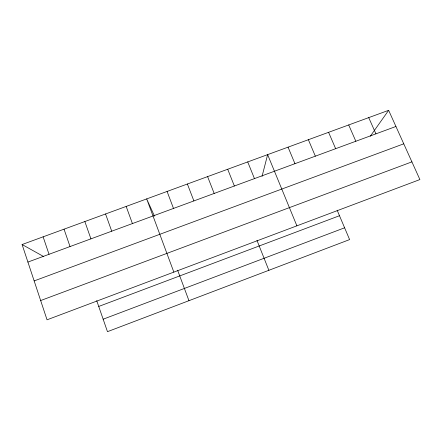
<?xml version="1.0" encoding="UTF-8"?>
<svg xmlns="http://www.w3.org/2000/svg" width="442" height="442" viewBox="0 0 442 442"><rect width="100%" height="100%" fill="white"/><g stroke="black" fill="none" stroke-linecap="round" stroke-linejoin="round"><path stroke-width="0.66" d="M262.045 176.397L267.637 154.634L296.886 225.834M370.291 136.241L388.64 110.329L419.9 179.568L47.04 319.809L22.1 244.525L388.64 110.329M103.146 319.207L344.611 227.796M98.726 306.455L339.489 215.724M40.658 300.549L411.911 161.866M34.156 280.919L403.761 143.821M27.912 262.073L395.933 126.478M22.1 244.525L43.703 256.575M154.485 216.116L146.678 198.917L173.844 272.117M368.722 117.622L375.938 133.849M348.705 124.953L355.843 141.252M328.588 132.318L335.649 148.689M308.372 139.716L315.35 156.17M337.152 210.21L349.611 239.597L107.472 331.671L96.71 300.632M288.051 147.158L294.952 163.684M247.719 161.921L254.459 178.601M256.962 240.371L268.869 270.3M227.707 169.247L234.37 186.005M207.596 176.612L214.177 193.441M187.391 184.01L193.889 200.922M167.082 191.447L173.502 208.431M177.607 270.211L188.955 300.687M126.169 206.425L132.418 223.569M105.561 213.967L111.727 231.194M84.853 221.553L90.93 238.857M64.035 229.171L70.029 246.553M43.123 236.829L49.023 254.294"/></g></svg>
